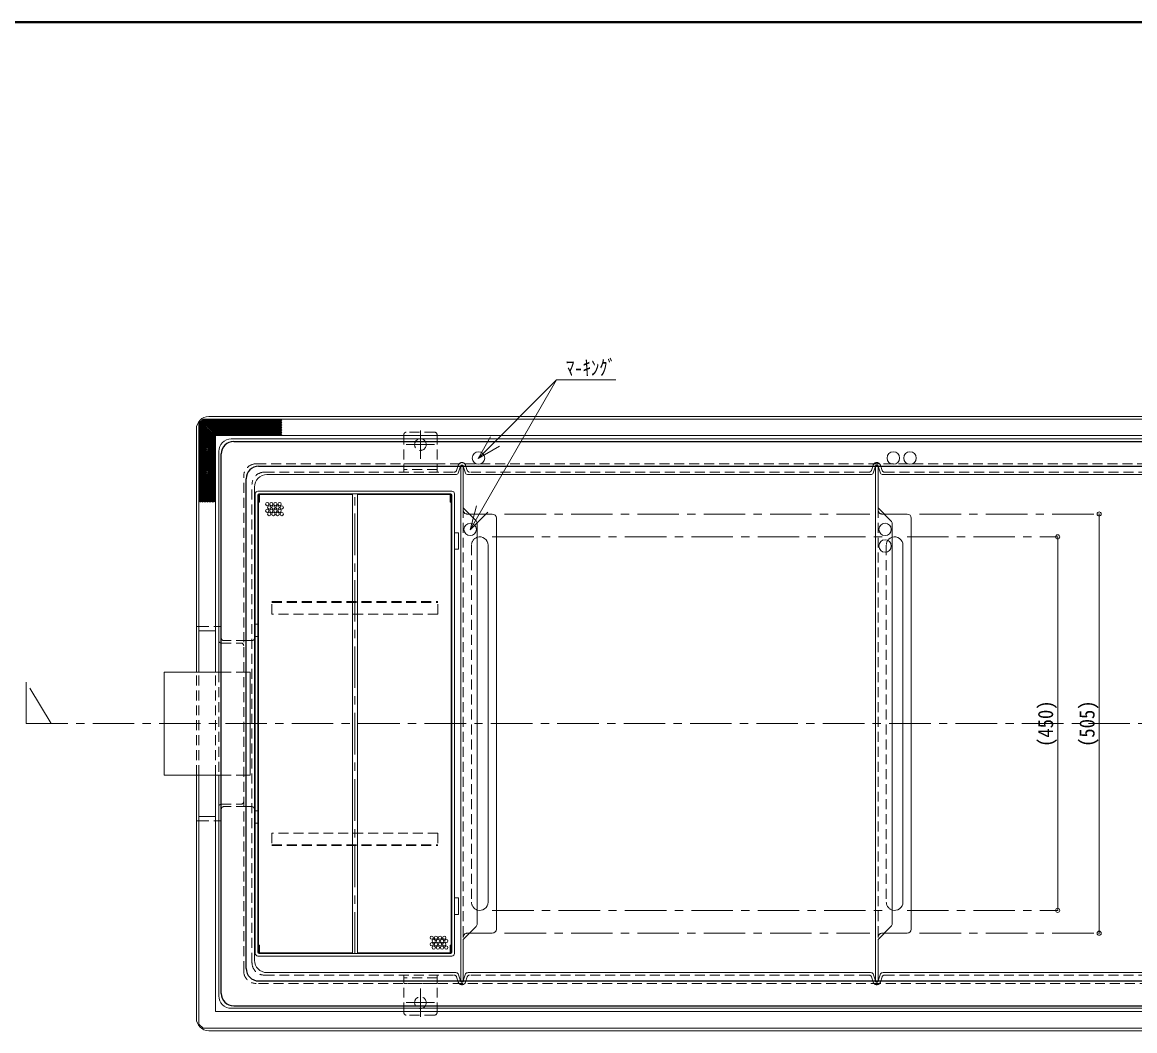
# Model space of a CAD drawing. Units: millimetres, scale not verified. Extents: x -2115 to 1935, y -1423 to 1387.
# Drawn here: x -1115 to 226, y 172 to 1387 of the extents above; entities that cross this region are included whole.
import ezdxf
from ezdxf.enums import TextEntityAlignment as Align

# ---------------------------------------------------------------- set-up
doc = ezdxf.new("R2010")
doc.units = ezdxf.units.MM
doc.header["$LTSCALE"] = 10
doc.header["$PDMODE"] = 32
doc.header["$PDSIZE"] = 5
doc.linetypes.add('CHAIN1', pattern=[8, 5, -1, 1, -1])
doc.linetypes.add('DASHED1', pattern=[1.8, 1.2, -0.6])
doc.layers.add('0-0____1', color=4, linetype='Continuous', lineweight=9)
doc.styles.add('ＭＳ ゴシック', font='')
doc.styles.get('ＭＳ ゴシック').set_extended_font_data('MS Gothic')

msp = doc.modelspace()

# ---------------------------------------------------------------- linework, layer by layer
at = {"layer": '0-0____1', "color": 1, "lineweight": 40}
msp.add_line((1934.94, 1386.76), (-2115.06, 1386.76), dxfattribs=at)
at = {"layer": '0-0____1', "color": 7, "lineweight": 18}
for p, q in [((-575.19, 775.3), (-470.95, 955.85)), ((-565.59, 861.21), (-470.95, 955.85)), ((-470.95, 955.85), (-399.52, 955.85)), ((-890.06, 911.76), (719.94, 911.76)), ((-897.06, 908.76), (-902.06, 903.76)), ((-902.06, 903.76), (-902.06, 653.76)), ((726.94, 908.76), (-897.06, 908.76)), ((-905.06, 896.76), (-905.06, 658.76)), ((-882.06, 888.76), (-882.06, 653.76)), ((-882.06, 888.76), (711.94, 888.76)), ((-565.59, 861.21), (-550.59, 887.19)), ((692.94, 884.76), (-863.06, 884.76)), ((-565.59, 861.21), (-539.61, 876.21)), ((-878.06, 869.76), (-878.06, 641.76)), ((-586.73, 851.76), (-589.53, 843.35)), ((-586.56, 231.76), (-586.56, 851.76)), ((-583.56, 801.76), (-583.56, 851.76)), ((-583.39, 851.76), (-580.59, 843.35)), ((-86.73, 851.76), (-89.53, 843.35)), ((-86.56, 231.76), (-86.56, 851.76)), ((-83.56, 801.76), (-83.56, 851.76)), ((-83.39, 851.76), (-80.59, 843.35)), ((-820.06, 841.76), (-592.56, 841.76)), ((-92.56, 841.76), (-577.56, 841.76)), ((-77.56, 841.76), (407.44, 841.76)), ((-835.06, 644.76), (-835.06, 826.76)), ((-834.06, 818.76), (-834.06, 646.76)), ((-831.06, 821.76), (-597.06, 821.76)), ((-829.56, 818.76), (-598.56, 818.76)), ((-717.06, 264.76), (-717.06, 818.76)), ((-711.06, 264.76), (-711.06, 818.76)), ((-594.06, 264.76), (-594.06, 818.76)), ((-831.06, 817.26), (-831.06, 646.76)), ((-831.06, 817.26), (-830.06, 817.26)), ((-830.06, 817.76), (-830.06, 651.76)), ((-830.06, 808.76), (-829.06, 808.76)), ((-829.06, 817.26), (-829.06, 808.76)), ((-828.56, 817.76), (-717.06, 817.76)), ((-599.56, 817.76), (-711.06, 817.76)), ((-599.06, 817.26), (-599.06, 808.76)), ((-598.06, 808.76), (-599.06, 808.76)), ((-598.06, 817.76), (-598.06, 265.76)), ((-597.06, 817.26), (-598.06, 817.26)), ((-597.06, 266.26), (-597.06, 817.26)), ((-568.02, 786.22), (-583.56, 801.76)), ((-575.19, 775.3), (-567.42, 804.28)), ((-575.19, 775.3), (-553.97, 796.51)), ((-68.02, 786.22), (-83.56, 801.76)), ((-566.56, 300.83), (-566.56, 782.69)), ((-66.56, 782.69), (-66.56, 300.83)), ((-594.06, 771.76), (-589.06, 771.76)), ((-589.06, 751.76), (-589.06, 771.76)), ((-594.06, 751.76), (-589.06, 751.76)), ((-905.06, 658.76), (-902.06, 658.76)), ((-882.06, 658.76), (-875.06, 658.76)), ((-902.06, 653.76), (-882.06, 653.76)), ((-834.06, 646.76), (-831.06, 646.76)), ((-831.06, 651.76), (-830.06, 651.76)), ((-845.06, 641.76), (-838.06, 641.76)), ((-944.06, 603.76), (-875.06, 603.76)), ((-882.06, 194.76), (-882.06, 429.76)), ((-878.06, 213.76), (-878.06, 441.76)), ((-845.06, 441.76), (-838.06, 441.76)), ((-835.06, 438.76), (-835.06, 256.76)), ((-834.06, 436.76), (-831.06, 436.76)), ((-834.06, 264.76), (-834.06, 436.76)), ((-831.06, 266.26), (-831.06, 436.76)), ((-831.06, 431.76), (-830.06, 431.76)), ((-830.06, 265.76), (-830.06, 431.76)), ((-882.06, 424.76), (-875.06, 424.76)), ((-594.06, 331.76), (-589.06, 331.76)), ((-589.06, 311.76), (-589.06, 331.76)), ((-594.06, 311.76), (-589.06, 311.76)), ((-568.02, 297.3), (-583.56, 281.76)), ((-583.56, 281.76), (-583.56, 231.76)), ((-830.06, 274.76), (-829.06, 274.76)), ((-829.06, 266.26), (-829.06, 274.76)), ((-598.06, 274.76), (-599.06, 274.76)), ((-599.06, 266.26), (-599.06, 274.76)), ((-831.06, 266.26), (-830.06, 266.26)), ((-831.06, 261.76), (-597.06, 261.76)), ((-829.56, 264.76), (-598.56, 264.76)), ((-828.56, 265.76), (-717.06, 265.76)), ((-599.56, 265.76), (-711.06, 265.76)), ((-597.06, 266.26), (-598.06, 266.26)), ((-820.06, 241.76), (-592.56, 241.76)), ((-92.56, 241.76), (-577.56, 241.76)), ((-77.56, 241.76), (407.44, 241.76)), ((-586.73, 231.76), (-589.53, 240.17)), ((-583.39, 231.76), (-580.59, 240.17)), ((-86.73, 231.76), (-89.53, 240.17)), ((-83.39, 231.76), (-80.59, 240.17)), ((-882.06, 194.76), (711.94, 194.76)), ((692.94, 198.76), (-863.06, 198.76)), ((-897.06, 174.76), (-902.06, 179.76)), ((726.94, 174.76), (-897.06, 174.76)), ((-890.06, 171.76), (719.94, 171.76))]:
    msp.add_line(p, q, dxfattribs=at)
at = {"layer": '0-0____1'}
for p, q in [((-902.06, 870.15), (-863.45, 908.76)), ((-902.06, 872.13), (-865.43, 908.76)), ((-902.06, 874.11), (-867.41, 908.76)), ((-902.06, 876.09), (-869.39, 908.76)), ((-902.06, 878.07), (-871.37, 908.76)), ((-902.06, 880.05), (-873.35, 908.76)), ((-902.06, 882.03), (-875.33, 908.76)), ((-902.06, 884), (-877.31, 908.76)), ((-902.06, 885.98), (-879.29, 908.76)), ((-902.06, 887.96), (-881.27, 908.76)), ((-902.06, 889.94), (-883.25, 908.76)), ((-902.06, 891.92), (-885.23, 908.76)), ((-902.06, 893.9), (-887.21, 908.76)), ((-902.06, 895.88), (-889.19, 908.76)), ((-902.06, 897.86), (-891.16, 908.76)), ((-902.06, 899.84), (-893.14, 908.76)), ((-902.06, 901.82), (-895.12, 908.76)), ((-881.47, 888.76), (-861.47, 908.76)), ((-879.49, 888.76), (-859.49, 908.76)), ((-877.51, 888.76), (-857.51, 908.76)), ((-875.53, 888.76), (-855.53, 908.76)), ((-873.55, 888.76), (-853.55, 908.76)), ((-871.57, 888.76), (-851.57, 908.76)), ((-869.59, 888.76), (-849.59, 908.76)), ((-867.61, 888.76), (-847.61, 908.76)), ((-865.63, 888.76), (-845.63, 908.76)), ((-863.65, 888.76), (-843.65, 908.76)), ((-861.67, 888.76), (-841.67, 908.76)), ((-859.69, 888.76), (-839.69, 908.76)), ((-857.71, 888.76), (-837.71, 908.76)), ((-855.73, 888.76), (-835.73, 908.76)), ((-853.75, 888.76), (-833.75, 908.76)), ((-851.77, 888.76), (-831.77, 908.76)), ((-849.79, 888.76), (-829.79, 908.76)), ((-847.81, 888.76), (-827.81, 908.76)), ((-845.83, 888.76), (-825.83, 908.76)), ((-843.85, 888.76), (-823.85, 908.76)), ((-841.87, 888.76), (-821.87, 908.76)), ((-839.89, 888.76), (-819.89, 908.76)), ((-837.91, 888.76), (-817.91, 908.76)), ((-835.93, 888.76), (-815.93, 908.76)), ((-833.95, 888.76), (-813.95, 908.76)), ((-831.97, 888.76), (-811.97, 908.76)), ((-829.99, 888.76), (-809.99, 908.76)), ((-828.01, 888.76), (-808.01, 908.76)), ((-826.03, 888.76), (-806.03, 908.76)), ((-824.05, 888.76), (-804.05, 908.76)), ((-822.07, 888.76), (-802.07, 908.76)), ((-820.09, 888.76), (-802.06, 906.79)), ((-818.11, 888.76), (-802.06, 904.81)), ((-816.13, 888.76), (-802.06, 902.83)), ((-814.15, 888.76), (-802.06, 900.85)), ((-812.17, 888.76), (-802.06, 898.87)), ((-902.06, 868.17), (-882.06, 888.17)), ((-902.06, 866.19), (-882.06, 886.19)), ((-810.19, 888.76), (-802.06, 896.89)), ((-808.21, 888.76), (-802.06, 894.91)), ((-806.23, 888.76), (-802.06, 892.93)), ((-804.25, 888.76), (-802.06, 890.95)), ((-802.27, 888.76), (-802.06, 888.97)), ((-902.06, 864.21), (-882.06, 884.21)), ((-902.06, 862.23), (-882.06, 882.23)), ((-902.06, 860.25), (-882.06, 880.25)), ((-902.06, 858.27), (-882.06, 878.27)), ((-902.06, 856.29), (-882.06, 876.29)), ((-902.06, 854.31), (-882.06, 874.31)), ((-902.06, 852.33), (-882.06, 872.33)), ((-902.06, 850.35), (-882.06, 870.35)), ((-902.06, 848.37), (-882.06, 868.37)), ((-902.06, 846.39), (-882.06, 866.39)), ((-902.06, 844.41), (-882.06, 864.41)), ((-902.06, 842.43), (-882.06, 862.43)), ((-902.06, 840.45), (-882.06, 860.45)), ((-902.06, 838.47), (-882.06, 858.47)), ((-902.06, 836.49), (-882.06, 856.49)), ((-902.06, 834.51), (-882.06, 854.51)), ((-902.06, 832.53), (-882.06, 852.53)), ((-902.06, 830.55), (-882.06, 850.55)), ((-902.06, 828.57), (-882.06, 848.57)), ((-902.06, 826.59), (-882.06, 846.59)), ((-902.06, 824.61), (-882.06, 844.61)), ((-902.06, 822.63), (-882.06, 842.63)), ((-902.06, 820.65), (-882.06, 840.65)), ((-902.06, 818.67), (-882.06, 838.67)), ((-902.06, 816.69), (-882.06, 836.69)), ((-902.06, 814.71), (-882.06, 834.71)), ((-902.06, 812.73), (-882.06, 832.73)), ((-902.06, 810.75), (-882.06, 830.75)), ((-902.06, 808.77), (-882.06, 828.77)), ((-900.09, 808.76), (-882.06, 826.79)), ((-898.11, 808.76), (-882.06, 824.81)), ((-896.13, 808.76), (-882.06, 822.83)), ((-894.15, 808.76), (-882.06, 820.85)), ((-892.17, 808.76), (-882.06, 818.87)), ((-890.19, 808.76), (-882.06, 816.89)), ((-888.21, 808.76), (-882.06, 814.91)), ((-886.23, 808.76), (-882.06, 812.93)), ((-884.25, 808.76), (-882.06, 810.95)), ((-882.27, 808.76), (-882.06, 808.97)), ((-548.56, 794.26), (-576.06, 794.26)), ((-48.56, 794.26), (-76.06, 794.26)), ((182.94, 794.26), (182.94, 289.26)), ((-543.56, 294.26), (-543.56, 789.26)), ((-43.56, 294.26), (-43.56, 789.26)), ((132.94, 766.76), (132.94, 316.76)), ((-553.56, 756.76), (-553.56, 326.76)), ((-53.56, 756.76), (-53.56, 326.76)), ((-905.06, 658.76), (-905.06, 603.76)), ((-902.06, 603.76), (-902.06, 653.76)), ((-882.06, 653.76), (-882.06, 603.76)), ((-835.06, 644.76), (-835.06, 438.76)), ((-834.06, 436.76), (-834.06, 646.76)), ((-831.06, 436.76), (-831.06, 646.76)), ((-830.06, 431.76), (-830.06, 651.76)), ((-878.06, 641.76), (-878.06, 603.76)), ((-905.06, 479.76), (-905.06, 424.76)), ((-902.06, 429.76), (-902.06, 479.76)), ((-882.06, 479.76), (-882.06, 429.76)), ((-878.06, 479.76), (-878.06, 441.76)), ((-548.56, 289.26), (-576.06, 289.26)), ((-48.56, 289.26), (-76.06, 289.26))]:
    msp.add_line(p, q, dxfattribs=at)
at = {"layer": '0-0____1', "linetype": 'DASHED1'}
for p, q in [((-655.06, 889.91), (-655.06, 844.76)), ((-618.06, 892.91), (-652.06, 892.91)), ((-615.06, 889.91), (-615.06, 844.76)), ((-823.06, 844.76), (-594.39, 844.76)), ((-615.06, 854.76), (-655.06, 854.76)), ((-615.06, 847.96), (-655.06, 847.96)), ((-591.54, 846.81), (-589.42, 853.18)), ((-586.57, 852.23), (-586.73, 851.76)), ((-583.55, 852.23), (-583.39, 851.76)), ((-578.58, 846.81), (-580.71, 853.18)), ((-94.39, 844.76), (-575.74, 844.76)), ((-91.54, 846.81), (-89.42, 853.18)), ((-86.57, 852.23), (-86.73, 851.76)), ((-83.55, 852.23), (-83.39, 851.76)), ((-78.58, 846.81), (-80.71, 853.18)), ((-75.74, 844.76), (405.61, 844.76)), ((-838.06, 253.76), (-838.06, 829.76)), ((-583.56, 801.76), (-583.56, 281.76)), ((-578.56, 794.26), (-576.06, 794.26)), ((-83.56, 801.76), (-83.56, 281.76)), ((-78.56, 794.26), (-76.06, 794.26)), ((-573.56, 756.76), (-573.56, 326.76)), ((-73.56, 756.76), (-73.56, 326.76)), ((-814.06, 673.76), (-814.06, 688.76)), ((-814.06, 688.76), (-614.06, 688.76)), ((-814.06, 687.76), (-614.06, 687.76)), ((-614.06, 673.76), (-614.06, 688.76)), ((-614.06, 673.76), (-814.06, 673.76)), ((-902.06, 658.76), (-882.06, 658.76)), ((-834.06, 661.76), (-831.06, 661.76)), ((-875.06, 638.76), (-851.06, 638.76)), ((-845.06, 641.76), (-872.06, 641.76)), ((-905.06, 479.76), (-905.06, 603.76)), ((-902.06, 479.76), (-902.06, 603.76)), ((-882.06, 479.76), (-882.06, 603.76)), ((-878.06, 603.76), (-878.06, 479.76)), ((-845.06, 603.76), (-875.06, 603.76)), ((-845.06, 479.76), (-875.06, 479.76)), ((-875.06, 444.76), (-851.06, 444.76)), ((-845.06, 441.76), (-872.06, 441.76)), ((-902.06, 424.76), (-882.06, 424.76)), ((-834.06, 421.76), (-831.06, 421.76)), ((-814.06, 409.76), (-814.06, 394.76)), ((-614.06, 409.76), (-814.06, 409.76)), ((-614.06, 409.76), (-614.06, 394.76)), ((-814.06, 395.76), (-614.06, 395.76)), ((-814.06, 394.76), (-614.06, 394.76)), ((-578.56, 289.26), (-576.06, 289.26)), ((-78.56, 289.26), (-76.06, 289.26)), ((-823.06, 238.76), (-594.39, 238.76)), ((-655.06, 193.61), (-655.06, 238.76)), ((-615.06, 235.56), (-655.06, 235.56)), ((-615.06, 228.76), (-655.06, 228.76)), ((-615.06, 193.61), (-615.06, 238.76)), ((-591.54, 236.71), (-589.42, 230.34)), ((-586.57, 231.29), (-586.73, 231.76)), ((-583.55, 231.29), (-583.39, 231.76)), ((-578.58, 236.71), (-580.71, 230.34)), ((-94.39, 238.76), (-575.74, 238.76)), ((-91.54, 236.71), (-89.42, 230.34)), ((-86.57, 231.29), (-86.73, 231.76)), ((-83.55, 231.29), (-83.39, 231.76)), ((-78.58, 236.71), (-80.71, 230.34)), ((-75.74, 238.76), (405.61, 238.76)), ((-618.06, 190.61), (-652.06, 190.61))]:
    msp.add_line(p, q, dxfattribs=at)
at = {"layer": '0-0____1', "linetype": 'CHAIN1'}
for p, q in [((-635.06, 894.91), (-635.06, 860.91)), ((-652.06, 877.91), (-618.06, 877.91)), ((-714.06, 264.76), (-714.06, 818.76)), ((-533.56, 794.26), (-93.56, 794.26)), ((-33.56, 794.26), (182.94, 794.26)), ((-548.56, 766.76), (-78.56, 766.76)), ((-48.56, 766.76), (132.94, 766.76)), ((-1080.06, 541.76), (-1110.06, 591.76)), ((-1110.06, 591.76), (-1110.06, 541.76)), ((-1110.06, 541.76), (989.94, 541.76)), ((-548.56, 316.76), (-78.56, 316.76)), ((-48.56, 316.76), (132.94, 316.76)), ((-533.56, 289.26), (-93.56, 289.26)), ((-33.56, 289.26), (182.94, 289.26)), ((-635.06, 188.61), (-635.06, 222.61)), ((-652.06, 205.61), (-618.06, 205.61))]:
    msp.add_line(p, q, dxfattribs=at)
at = {"layer": '0-0____1', "color": 5, "lineweight": 25}
for p, q in [((-860.06, 881.76), (689.94, 881.76)), ((-875.06, 216.76), (-875.06, 866.76)), ((-830.06, 851.76), (659.94, 851.76)), ((-845.06, 246.76), (-845.06, 836.76)), ((-830.06, 231.76), (659.94, 231.76)), ((-860.06, 201.76), (689.94, 201.76))]:
    msp.add_line(p, q, dxfattribs=at)
at = {"layer": '0-0____1', "color": 7, "linetype": 'DASHED1', "lineweight": 18}
for p, q in [((-833.06, 854.76), (662.94, 854.76)), ((-848.06, 243.76), (-848.06, 839.76)), ((-830.06, 228.76), (662.94, 228.76))]:
    msp.add_line(p, q, dxfattribs=at)
at = {"layer": '0-0____1', "color": 7, "lineweight": 18}
for points in [[(-875.06, 479.76), (-944.06, 479.76), (-944.06, 603.76)], [(-845.06, 479.76), (-840.06, 479.76), (-840.06, 603.76), (-845.06, 603.76)], [(-902.06, 179.76), (-902.06, 429.76), (-882.06, 429.76)], [(-905.06, 186.76), (-905.06, 424.76), (-902.06, 424.76)], [(-68.02, 297.3), (-83.56, 281.76), (-83.56, 231.76)]]:
    msp.add_lwpolyline(points, dxfattribs=at)
at = {"layer": '0-0____1', "linetype": 'DASHED1'}
for centre in [(-635.06, 877.91), (-635.06, 205.61)]:
    msp.add_circle(centre, 7, dxfattribs=at)
at = {"layer": '0-0____1'}
for centre, radius in [((-565.06, 861.76), 7.5), ((-65.06, 861.76), 7.5), ((-45.06, 861.76), 7.5), ((-819.74, 806.31), 2), ((-814.74, 806.31), 2), ((-809.74, 806.31), 2), ((-804.74, 806.31), 2), ((-819.74, 798.31), 2), ((-817.24, 802.31), 2), ((-817.24, 794.31), 2), ((-814.74, 798.31), 2), ((-812.24, 802.31), 2), ((-812.24, 794.31), 2), ((-809.74, 798.31), 2), ((-807.24, 802.31), 2), ((-807.24, 794.31), 2), ((-804.74, 798.31), 2), ((-802.24, 802.31), 2), ((-802.24, 794.31), 2), ((-575.06, 775.76), 7.5), ((-75.06, 775.76), 7.5), ((-75.06, 755.76), 7.5), ((-621.43, 283.89), 2), ((-618.93, 279.89), 2), ((-616.43, 283.89), 2), ((-613.93, 279.89), 2), ((-611.43, 283.89), 2), ((-608.93, 279.89), 2), ((-606.43, 283.89), 2), ((-603.93, 279.89), 2), ((-621.43, 275.89), 2), ((-618.93, 271.89), 2), ((-616.43, 275.89), 2), ((-613.93, 271.89), 2), ((-611.43, 275.89), 2), ((-608.93, 271.89), 2), ((-606.43, 275.89), 2), ((-603.93, 271.89), 2)]:
    msp.add_circle(centre, radius, dxfattribs=at)
at = {"layer": '0-0____1', "color": 7, "lineweight": 18}
for centre, radius, start, end in [((-890.06, 896.76), 15, 90, 180), ((-863.06, 869.76), 15, 90, 180), ((-820.06, 826.76), 15, 90, 180), ((-592.56, 846.76), 5, 270, 292.17824), ((-591.43, 843.98), 2, 292.17824, 341.56505), ((-578.69, 843.98), 2, 198.43495, 247.82176), ((-577.56, 846.76), 5, 247.82176, 270), ((-92.56, 846.76), 5, 270, 292.17824), ((-91.43, 843.98), 2, 292.17824, 341.56505), ((-78.69, 843.98), 2, 198.43495, 247.82176), ((-77.56, 846.76), 5, 247.82176, 270), ((-831.06, 818.76), 3, 90, 180), ((-829.56, 817.26), 1.5, 90, 180), ((-829.06, 817.76), 1, 90, 180), ((-599.06, 817.76), 1, 0, 90), ((-598.56, 817.26), 1.5, 0, 90), ((-597.06, 818.76), 3, 0, 90), ((-828.56, 817.26), 0.5, 90, 180), ((-599.56, 817.26), 0.5, 0, 90), ((-571.56, 782.69), 5, 0, 45), ((-71.56, 782.69), 5, 0, 45), ((-838.06, 644.76), 3, 270, 0), ((-875.06, 641.76), 3, 180, 270), ((-875.06, 441.76), 3, 90, 180), ((-838.06, 438.76), 3, 0, 90), ((-571.56, 300.83), 5, 315, 0), ((-71.56, 300.83), 5, 315, 0), ((-820.06, 256.76), 15, 180, 270), ((-831.06, 264.76), 3, 180, 270), ((-829.56, 266.26), 1.5, 180, 270), ((-829.06, 265.76), 1, 180, 270), ((-828.56, 266.26), 0.5, 180, 270), ((-599.56, 266.26), 0.5, 270, 0), ((-599.06, 265.76), 1, 270, 0), ((-598.56, 266.26), 1.5, 270, 0), ((-597.06, 264.76), 3, 270, 0), ((-592.56, 236.76), 5, 67.82176, 90), ((-591.43, 239.54), 2, 18.43495, 67.82176), ((-578.69, 239.54), 2, 112.17824, 161.56505), ((-577.56, 236.76), 5, 90, 112.17824), ((-92.56, 236.76), 5, 67.82176, 90), ((-91.43, 239.54), 2, 18.43495, 67.82176), ((-78.69, 239.54), 2, 112.17824, 161.56505), ((-77.56, 236.76), 5, 90, 112.17824), ((-863.06, 213.76), 15, 180, 270), ((-890.06, 186.76), 15, 180, 270)]:
    msp.add_arc(centre, radius, start, end, dxfattribs=at)
at = {"layer": '0-0____1', "linetype": 'DASHED1'}
for centre, radius, start, end in [((-652.06, 889.91), 3, 90, 180), ((-618.06, 889.91), 3, 0, 90), ((-823.06, 829.76), 15, 90, 180), ((-594.39, 847.76), 3, 270, 341.56505), ((-585.15, 851.76), 4.5, 91.406, 161.56505), ((-585.15, 851.76), 1.5, 91.406, 161.56505), ((-585.06, 848.26), 8, 88.594, 91.406), ((-585.06, 848.26), 5, 88.594, 91.406), ((-584.97, 851.76), 1.5, 18.43495, 88.594), ((-584.97, 851.76), 4.5, 18.43495, 88.594), ((-575.74, 847.76), 3, 198.43495, 270), ((-94.39, 847.76), 3, 270, 341.56505), ((-85.15, 851.76), 4.5, 91.406, 161.56505), ((-85.15, 851.76), 1.5, 91.406, 161.56505), ((-85.06, 848.26), 8, 88.594, 91.406), ((-85.06, 848.26), 5, 88.594, 91.406), ((-84.97, 851.76), 1.5, 18.43495, 88.594), ((-84.97, 851.76), 4.5, 18.43495, 88.594), ((-75.74, 847.76), 3, 198.43495, 270), ((-578.56, 799.26), 5, 180, 270), ((-78.56, 799.26), 5, 180, 270), ((-563.56, 756.76), 10, 107.4576, 180), ((-63.56, 756.76), 10, 107.4576, 180), ((-872.06, 644.76), 3, 180, 270), ((-851.06, 635.76), 3, 0, 90), ((-851.06, 447.76), 3, 270, 0), ((-872.06, 438.76), 3, 90, 180), ((-563.56, 326.76), 10, 180, 252.5424), ((-63.56, 326.76), 10, 180, 252.5424), ((-578.56, 284.26), 5, 90, 180), ((-78.56, 284.26), 5, 90, 180), ((-823.06, 253.76), 15, 180, 270), ((-594.39, 235.76), 3, 18.43495, 90), ((-585.15, 231.76), 4.5, 198.43495, 268.594), ((-585.15, 231.76), 1.5, 198.43495, 268.594), ((-585.06, 235.26), 5, 268.594, 271.406), ((-584.97, 231.76), 1.5, 271.406, 341.56505), ((-584.97, 231.76), 4.5, 271.406, 341.56505), ((-575.74, 235.76), 3, 90, 161.56505), ((-94.39, 235.76), 3, 18.43495, 90), ((-85.15, 231.76), 4.5, 198.43495, 268.594), ((-85.15, 231.76), 1.5, 198.43495, 268.594), ((-85.06, 235.26), 5, 268.594, 271.406), ((-84.97, 231.76), 1.5, 271.406, 341.56505), ((-84.97, 231.76), 4.5, 271.406, 341.56505), ((-75.74, 235.76), 3, 90, 161.56505), ((-585.06, 235.26), 8, 268.594, 271.406), ((-85.06, 235.26), 8, 268.594, 271.406), ((-652.06, 193.61), 3, 180, 270), ((-618.06, 193.61), 3, 270, 0)]:
    msp.add_arc(centre, radius, start, end, dxfattribs=at)
at = {"layer": '0-0____1', "color": 5, "lineweight": 25}
for centre, start, end in [((-860.06, 866.76), 90, 180), ((-830.06, 836.76), 90, 180), ((-830.06, 246.76), 180, 270), ((-860.06, 216.76), 180, 270)]:
    msp.add_arc(centre, 15, start, end, dxfattribs=at)
at = {"layer": '0-0____1', "color": 7, "linetype": 'DASHED1', "lineweight": 18}
for centre, start, end in [((-833.06, 839.76), 90, 180), ((-833.06, 243.76), 180, 270)]:
    msp.add_arc(centre, 15, start, end, dxfattribs=at)
at = {"layer": '0-0____1'}
for centre, radius, start, end in [((-548.56, 789.26), 5, 0, 90), ((-48.56, 789.26), 5, 0, 90), ((-563.56, 756.76), 10, 0, 107.4576), ((-63.56, 756.76), 10, 0, 107.4576), ((-563.56, 326.76), 10, 252.5424, 0), ((-63.56, 326.76), 10, 252.5424, 0), ((-548.56, 294.26), 5, 270, 0), ((-48.56, 294.26), 5, 270, 0)]:
    msp.add_arc(centre, radius, start, end, dxfattribs=at)
at = {"layer": '0-0____1', "color": 1}
for p in [(182.94, 794.26), (132.94, 766.76), (132.94, 316.76), (182.94, 289.26)]:
    msp.add_point(p, dxfattribs=at)

# ---------------------------------------------------------------- texts
at = {"layer": '0-0____1', "color": 7, "style": 'ＭＳ ゴシック', "width": 0.8}
msp.add_text('ﾏ-ｷﾝｸﾞ', height=18.33, dxfattribs=at).set_placement((-459.52, 955.85), align=Align.BOTTOM_LEFT)
at = {"layer": '0-0____1', "color": 7, "style": 'ＭＳ ゴシック', "width": 0.9}
for s, p in [('(450)', (132.94, 513.63)), ('(505)', (182.94, 513.63))]:
    msp.add_text(s, height=18.33, rotation=90, dxfattribs=at).set_placement(p, align=Align.BOTTOM_LEFT)

doc.saveas('drawing.dxf')
